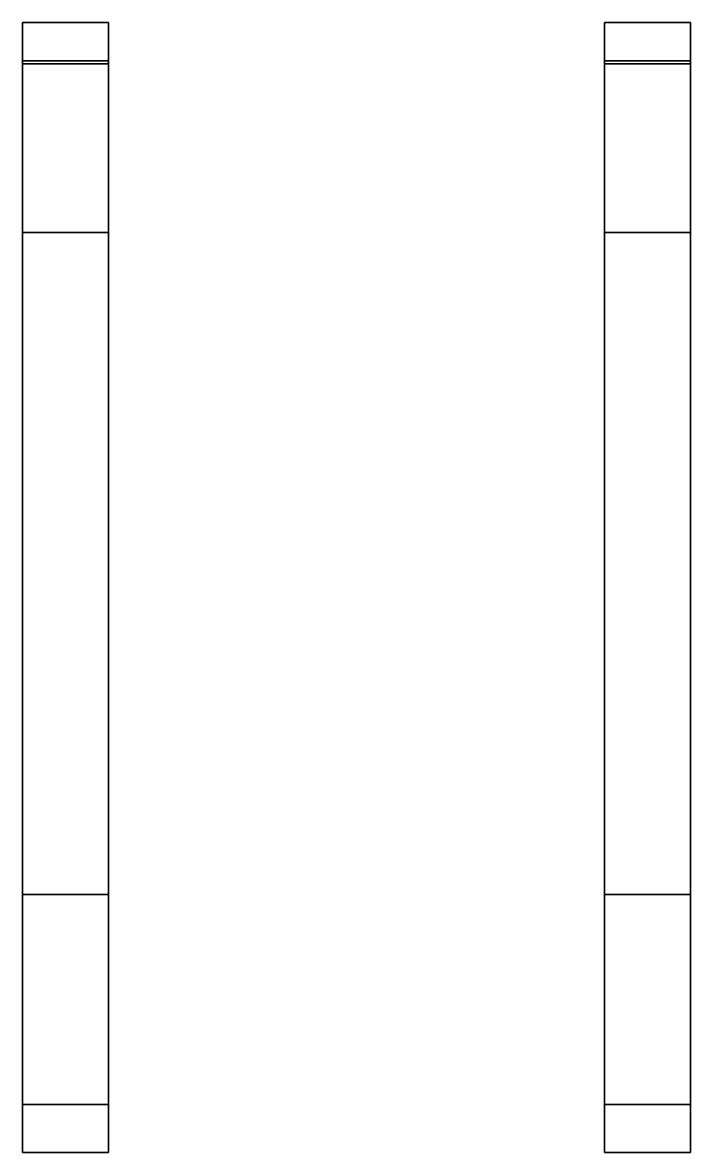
# Model space of a CAD drawing. Extents: x -1.05 to 1.05, y -2.91 to 0.64.
import ezdxf

# ---------------------------------------------------------------- set-up
doc = ezdxf.new("R2010")
doc.units = 0
doc.layers.add('TRACKS', color=6, linetype='CONTINUOUS')

msp = doc.modelspace()

# ---------------------------------------------------------------- linework, layer by layer
at = {"layer": 'TRACKS'}
for points in [[(-1.05, 0.52, 0.3), (-1.05, 0.64, 0.52), (-0.78, 0.64, 0.52), (-0.78, 0.52, 0.3)], [(-0.78, 0.52, 0.3), (-0.78, 0.64, 0.52), (-1.05, 0.64, 0.52), (-1.05, 0.52, 0.3)], [(-0.78, 0.64, 0.52), (-0.78, 0.51, 0.74), (-1.05, 0.51, 0.74), (-1.05, 0.64, 0.52)], [(-1.05, 0.64, 0.52), (-1.05, 0.51, 0.74), (-0.78, 0.51, 0.74), (-0.78, 0.64, 0.52)], [(0.78, 0.64, 0.52), (0.78, 0.51, 0.74), (1.05, 0.51, 0.74), (1.05, 0.64, 0.52)], [(1.05, 0.64, 0.52), (1.05, 0.51, 0.74), (0.78, 0.51, 0.74), (0.78, 0.64, 0.52)], [(1.05, 0.52, 0.3), (1.05, 0.64, 0.52), (0.78, 0.64, 0.52), (0.78, 0.52, 0.3)], [(0.78, 0.52, 0.3), (0.78, 0.64, 0.52), (1.05, 0.64, 0.52), (1.05, 0.52, 0.3)], [(-0.78, -0.02), (-0.78, 0.52, 0.3), (-1.05, 0.52, 0.3), (-1.05, -0.02)], [(-1.05, -0.02), (-1.05, 0.52, 0.3), (-0.78, 0.52, 0.3), (-0.78, -0.02)], [(-1.05, -2.76, 0.74), (-1.05, 0.51, 0.74), (-0.78, 0.51, 0.74), (-0.78, -2.76, 0.74)], [(-0.78, -2.76, 0.74), (-0.78, 0.51, 0.74), (-1.05, 0.51, 0.74), (-1.05, -2.76, 0.74)], [(0.78, -0.02), (0.78, 0.52, 0.3), (1.05, 0.52, 0.3), (1.05, -0.02)], [(1.05, -0.02), (1.05, 0.52, 0.3), (0.78, 0.52, 0.3), (0.78, -0.02)], [(1.05, -2.76, 0.74), (1.05, 0.51, 0.74), (0.78, 0.51, 0.74), (0.78, -2.76, 0.74)], [(0.78, -2.76, 0.74), (0.78, 0.51, 0.74), (1.05, 0.51, 0.74), (1.05, -2.76, 0.74)], [(-1.05, -0.02), (-1.05, -2.1), (-0.78, -2.1), (-0.78, -0.02)], [(-0.78, -0.02), (-0.78, -2.1), (-1.05, -2.1), (-1.05, -0.02)], [(1.05, -0.02), (1.05, -2.1), (0.78, -2.1), (0.78, -0.02)], [(0.78, -0.02), (0.78, -2.1), (1.05, -2.1), (1.05, -0.02)], [(-1.05, -2.1), (-1.05, -2.76, 0.24), (-0.78, -2.76, 0.24), (-0.78, -2.1)], [(-0.78, -2.1), (-0.78, -2.76, 0.24), (-1.05, -2.76, 0.24), (-1.05, -2.1)], [(0.78, -2.1), (0.78, -2.76, 0.24), (1.05, -2.76, 0.24), (1.05, -2.1)], [(1.05, -2.1), (1.05, -2.76, 0.24), (0.78, -2.76, 0.24), (0.78, -2.1)], [(-0.78, -2.76, 0.24), (-0.78, -2.91, 0.49), (-1.05, -2.91, 0.49), (-1.05, -2.76, 0.24)], [(-1.05, -2.76, 0.24), (-1.05, -2.91, 0.49), (-0.78, -2.91, 0.49), (-0.78, -2.76, 0.24)], [(-0.78, -2.91, 0.49), (-0.78, -2.76, 0.74), (-1.05, -2.76, 0.74), (-1.05, -2.91, 0.49)], [(-1.05, -2.91, 0.49), (-1.05, -2.76, 0.74), (-0.78, -2.76, 0.74), (-0.78, -2.91, 0.49)], [(1.05, -2.76, 0.24), (1.05, -2.91, 0.49), (0.78, -2.91, 0.49), (0.78, -2.76, 0.24)], [(0.78, -2.76, 0.24), (0.78, -2.91, 0.49), (1.05, -2.91, 0.49), (1.05, -2.76, 0.24)], [(0.78, -2.91, 0.49), (0.78, -2.76, 0.74), (1.05, -2.76, 0.74), (1.05, -2.91, 0.49)], [(1.05, -2.91, 0.49), (1.05, -2.76, 0.74), (0.78, -2.76, 0.74), (0.78, -2.91, 0.49)]]:
    msp.add_3dface(points, dxfattribs=at)

doc.saveas('drawing.dxf')
